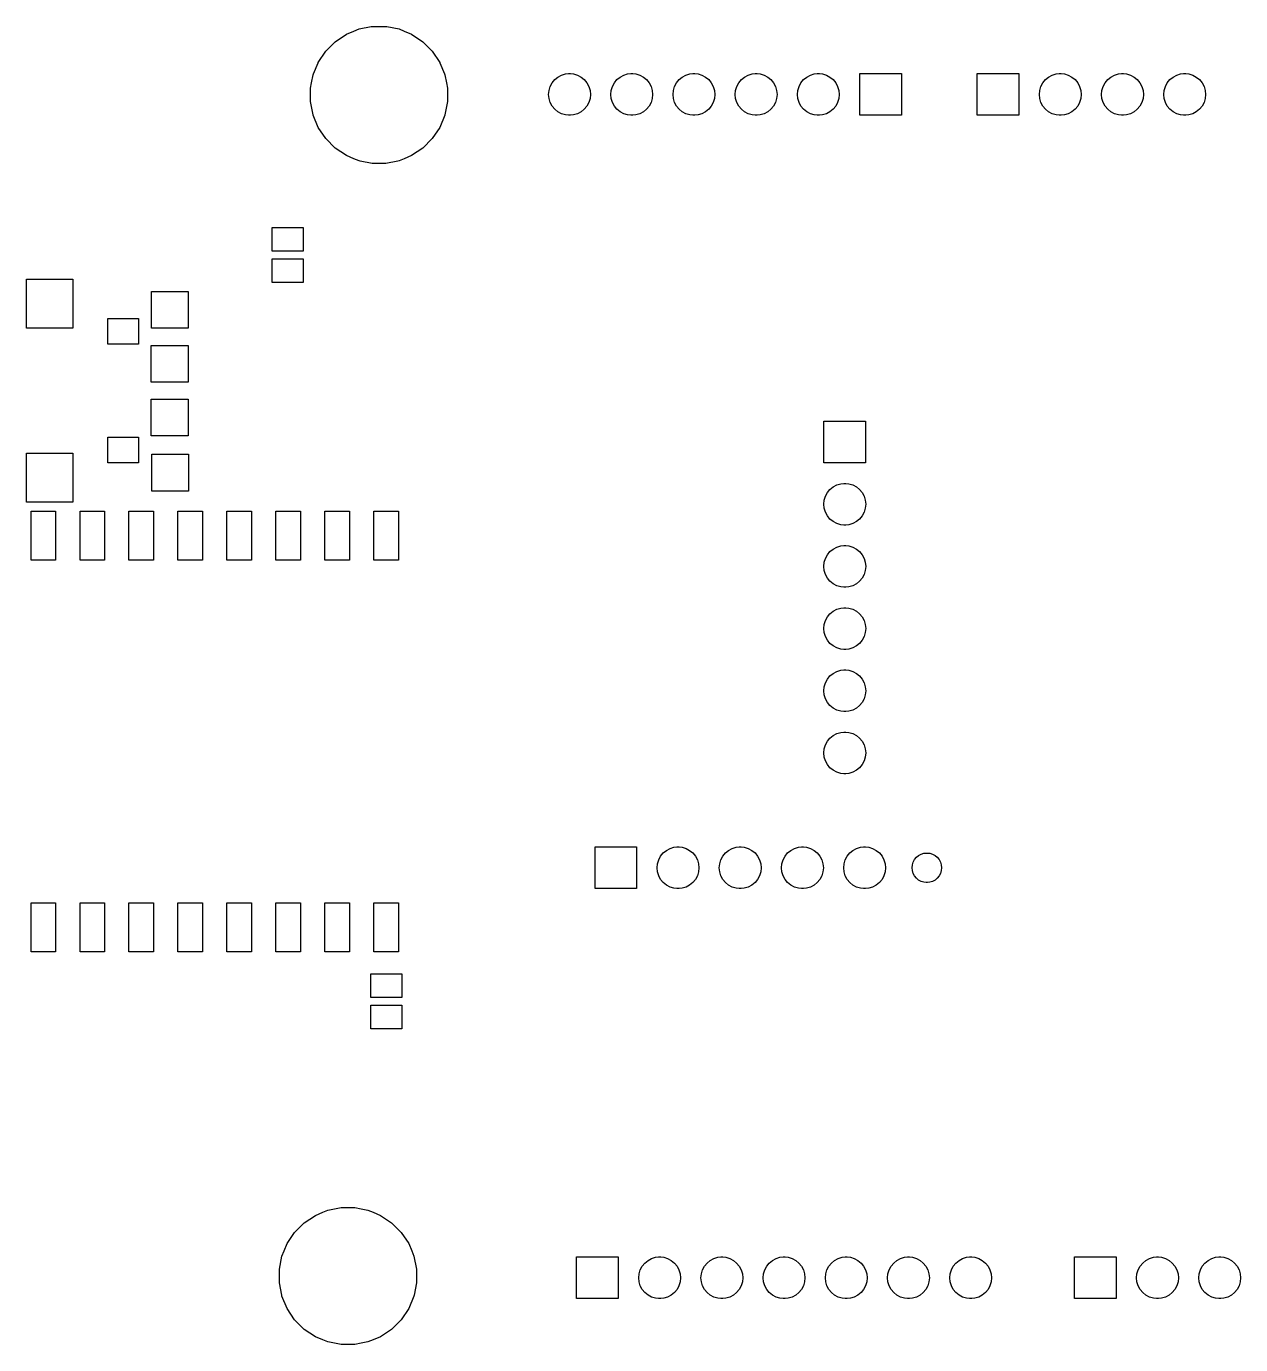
# Model space of a CAD drawing. Extents: x 91.8 to 190.2, y -113.8 to -60.
# Drawn here: x 91.8 to 141.3, y -113.8 to -60 of the extents above; entities that cross this region are included whole.
import ezdxf

# ---------------------------------------------------------------- set-up
doc = ezdxf.new("R2010")
doc.units = 0
doc.header["$MEASUREMENT"] = 0
doc.layers.add('BLACK', color=7, linetype='CONTINUOUS')

msp = doc.modelspace()

# ---------------------------------------------------------------- linework, layer by layer
at = {"layer": 'BLACK', "linetype": 'CONTINUOUS'}
for p, q in [((104.365, -60.5951), (104.824, -60.2887)), ((104.824, -60.2887), (105.122, -60.165)), ((105.122, -60.165), (105.333, -60.0776)), ((105.333, -60.0776), (105.824, -59.98)), ((105.824, -59.98), (105.874, -59.97)), ((105.874, -59.97), (106.426, -59.97)), ((106.426, -59.97), (106.476, -59.98)), ((106.476, -59.98), (106.967, -60.0776)), ((106.967, -60.0776), (107.178, -60.165)), ((107.178, -60.165), (107.476, -60.2887)), ((107.476, -60.2887), (107.935, -60.5951)), ((103.975, -60.9851), (104.365, -60.5951)), ((107.935, -60.5951), (108.325, -60.9851)), ((103.669, -61.4437), (103.975, -60.9851)), ((108.325, -60.9851), (108.631, -61.4437)), ((103.458, -61.9533), (103.475, -61.9123)), ((103.475, -61.9123), (103.665, -61.4537)), ((103.665, -61.4537), (103.669, -61.4437)), ((108.631, -61.4437), (108.635, -61.4537)), ((108.635, -61.4537), (108.825, -61.9123)), ((108.825, -61.9123), (108.842, -61.9533)), ((113.603, -61.9609), (113.763, -61.9123)), ((113.763, -61.9123), (113.888, -61.9)), ((113.888, -61.9), (113.972, -61.9)), ((113.972, -61.9), (114.097, -61.9123)), ((114.097, -61.9123), (114.257, -61.9609)), ((116.143, -61.9609), (116.303, -61.9123)), ((116.303, -61.9123), (116.428, -61.9)), ((116.428, -61.9), (116.512, -61.9)), ((116.512, -61.9), (116.637, -61.9123)), ((116.637, -61.9123), (116.797, -61.9609)), ((118.683, -61.9609), (118.843, -61.9123)), ((118.843, -61.9123), (118.968, -61.9)), ((118.968, -61.9), (119.052, -61.9)), ((119.052, -61.9), (119.177, -61.9123)), ((119.177, -61.9123), (119.337, -61.9609)), ((121.223, -61.9609), (121.383, -61.9123)), ((121.383, -61.9123), (121.508, -61.9)), ((121.508, -61.9), (121.592, -61.9)), ((121.592, -61.9), (121.717, -61.9123)), ((121.717, -61.9123), (121.877, -61.9609)), ((123.763, -61.9609), (123.923, -61.9123)), ((123.923, -61.9123), (124.048, -61.9)), ((124.048, -61.9), (124.132, -61.9)), ((124.132, -61.9), (124.257, -61.9123)), ((124.257, -61.9123), (124.417, -61.9609)), ((125.78, -63.6), (125.78, -61.9)), ((125.78, -61.9), (127.48, -61.9)), ((127.48, -61.9), (127.48, -63.6)), ((130.58, -63.6), (130.58, -61.9)), ((130.58, -61.9), (132.28, -61.9)), ((132.28, -61.9), (132.28, -63.6)), ((133.643, -61.9609), (133.803, -61.9123)), ((133.803, -61.9123), (133.928, -61.9)), ((133.928, -61.9), (134.012, -61.9)), ((134.012, -61.9), (134.137, -61.9123)), ((134.137, -61.9123), (134.297, -61.9609)), ((136.183, -61.9609), (136.343, -61.9123)), ((136.343, -61.9123), (136.468, -61.9)), ((136.468, -61.9), (136.552, -61.9)), ((136.552, -61.9), (136.677, -61.9123)), ((136.677, -61.9123), (136.837, -61.9609)), ((138.723, -61.9609), (138.883, -61.9123)), ((138.883, -61.9123), (139.008, -61.9)), ((139.008, -61.9), (139.092, -61.9)), ((139.092, -61.9), (139.217, -61.9123)), ((139.217, -61.9123), (139.377, -61.9609)), ((103.35, -62.4942), (103.394, -62.2755)), ((103.394, -62.2755), (103.458, -61.9533)), ((108.842, -61.9533), (108.906, -62.2755)), ((108.906, -62.2755), (108.95, -62.4942)), ((113.092, -62.5834), (113.141, -62.4231)), ((113.141, -62.4231), (113.22, -62.2755)), ((113.22, -62.2755), (113.326, -62.1461)), ((113.326, -62.1461), (113.455, -62.0398)), ((113.455, -62.0398), (113.603, -61.9609)), ((114.257, -61.9609), (114.405, -62.0398)), ((114.405, -62.0398), (114.534, -62.1461)), ((114.534, -62.1461), (114.64, -62.2755)), ((114.64, -62.2755), (114.719, -62.4231)), ((114.719, -62.4231), (114.768, -62.5834)), ((115.632, -62.5834), (115.681, -62.4231)), ((115.681, -62.4231), (115.76, -62.2755)), ((115.76, -62.2755), (115.866, -62.1461)), ((115.866, -62.1461), (115.995, -62.0398)), ((115.995, -62.0398), (116.143, -61.9609)), ((116.797, -61.9609), (116.945, -62.0398)), ((116.945, -62.0398), (117.074, -62.1461)), ((117.074, -62.1461), (117.18, -62.2755)), ((117.18, -62.2755), (117.259, -62.4231)), ((117.259, -62.4231), (117.308, -62.5834)), ((118.172, -62.5834), (118.221, -62.4231)), ((118.221, -62.4231), (118.3, -62.2755)), ((118.3, -62.2755), (118.406, -62.1461)), ((118.406, -62.1461), (118.535, -62.0398)), ((118.535, -62.0398), (118.683, -61.9609)), ((119.337, -61.9609), (119.485, -62.0398)), ((119.485, -62.0398), (119.614, -62.1461)), ((119.614, -62.1461), (119.72, -62.2755)), ((119.72, -62.2755), (119.799, -62.4231)), ((119.799, -62.4231), (119.848, -62.5834)), ((120.712, -62.5834), (120.761, -62.4231)), ((120.761, -62.4231), (120.84, -62.2755)), ((120.84, -62.2755), (120.946, -62.1461)), ((120.946, -62.1461), (121.075, -62.0398)), ((121.075, -62.0398), (121.223, -61.9609)), ((121.877, -61.9609), (122.025, -62.0398)), ((122.025, -62.0398), (122.154, -62.1461)), ((122.154, -62.1461), (122.26, -62.2755)), ((122.26, -62.2755), (122.339, -62.4231)), ((122.339, -62.4231), (122.388, -62.5834)), ((123.252, -62.5834), (123.301, -62.4231)), ((123.301, -62.4231), (123.38, -62.2755)), ((123.38, -62.2755), (123.486, -62.1461)), ((123.486, -62.1461), (123.615, -62.0398)), ((123.615, -62.0398), (123.763, -61.9609)), ((124.417, -61.9609), (124.565, -62.0398)), ((124.565, -62.0398), (124.694, -62.1461)), ((124.694, -62.1461), (124.8, -62.2755)), ((124.8, -62.2755), (124.879, -62.4231)), ((124.879, -62.4231), (124.928, -62.5834)), ((133.132, -62.5834), (133.181, -62.4231)), ((133.181, -62.4231), (133.26, -62.2755)), ((133.26, -62.2755), (133.366, -62.1461)), ((133.366, -62.1461), (133.495, -62.0398)), ((133.495, -62.0398), (133.643, -61.9609)), ((134.297, -61.9609), (134.445, -62.0398)), ((134.445, -62.0398), (134.574, -62.1461)), ((134.574, -62.1461), (134.68, -62.2755)), ((134.68, -62.2755), (134.759, -62.4231)), ((134.759, -62.4231), (134.808, -62.5834)), ((135.672, -62.5834), (135.721, -62.4231)), ((135.721, -62.4231), (135.8, -62.2755)), ((135.8, -62.2755), (135.906, -62.1461)), ((135.906, -62.1461), (136.035, -62.0398)), ((136.035, -62.0398), (136.183, -61.9609)), ((136.837, -61.9609), (136.985, -62.0398)), ((136.985, -62.0398), (137.114, -62.1461)), ((137.114, -62.1461), (137.22, -62.2755)), ((137.22, -62.2755), (137.299, -62.4231)), ((137.299, -62.4231), (137.348, -62.5834)), ((138.212, -62.5834), (138.261, -62.4231)), ((138.261, -62.4231), (138.34, -62.2755)), ((138.34, -62.2755), (138.446, -62.1461)), ((138.446, -62.1461), (138.575, -62.0398)), ((138.575, -62.0398), (138.723, -61.9609)), ((139.377, -61.9609), (139.525, -62.0398)), ((139.525, -62.0398), (139.654, -62.1461)), ((139.654, -62.1461), (139.76, -62.2755)), ((139.76, -62.2755), (139.839, -62.4231)), ((139.839, -62.4231), (139.888, -62.5834)), ((103.35, -63.0458), (103.35, -62.4942)), ((108.95, -62.4942), (108.95, -63.0458)), ((113.076, -62.75), (113.092, -62.5834)), ((113.092, -62.9166), (113.076, -62.75)), ((113.141, -63.0769), (113.092, -62.9166)), ((114.768, -62.9166), (114.719, -63.0769)), ((114.768, -62.5834), (114.784, -62.75)), ((114.784, -62.75), (114.768, -62.9166)), ((115.616, -62.75), (115.632, -62.5834)), ((115.632, -62.9166), (115.616, -62.75)), ((115.681, -63.0769), (115.632, -62.9166)), ((117.308, -62.9166), (117.259, -63.0769)), ((117.308, -62.5834), (117.324, -62.75)), ((117.324, -62.75), (117.308, -62.9166)), ((118.156, -62.75), (118.172, -62.5834)), ((118.172, -62.9166), (118.156, -62.75)), ((118.221, -63.0769), (118.172, -62.9166)), ((119.848, -62.9166), (119.799, -63.0769)), ((119.848, -62.5834), (119.864, -62.75)), ((119.864, -62.75), (119.848, -62.9166)), ((120.696, -62.75), (120.712, -62.5834)), ((120.712, -62.9166), (120.696, -62.75)), ((120.761, -63.0769), (120.712, -62.9166)), ((122.388, -62.9166), (122.339, -63.0769)), ((122.388, -62.5834), (122.404, -62.75)), ((122.404, -62.75), (122.388, -62.9166)), ((123.236, -62.75), (123.252, -62.5834)), ((123.252, -62.9166), (123.236, -62.75)), ((123.301, -63.0769), (123.252, -62.9166)), ((124.928, -62.9166), (124.879, -63.0769)), ((124.928, -62.5834), (124.944, -62.75)), ((124.944, -62.75), (124.928, -62.9166)), ((133.116, -62.75), (133.132, -62.5834)), ((133.132, -62.9166), (133.116, -62.75)), ((133.181, -63.0769), (133.132, -62.9166)), ((134.808, -62.9166), (134.759, -63.0769)), ((134.808, -62.5834), (134.824, -62.75)), ((134.824, -62.75), (134.808, -62.9166)), ((135.656, -62.75), (135.672, -62.5834)), ((135.672, -62.9166), (135.656, -62.75)), ((135.721, -63.0769), (135.672, -62.9166)), ((137.348, -62.9166), (137.299, -63.0769)), ((137.348, -62.5834), (137.364, -62.75)), ((137.364, -62.75), (137.348, -62.9166)), ((138.196, -62.75), (138.212, -62.5834)), ((138.212, -62.9166), (138.196, -62.75)), ((138.261, -63.0769), (138.212, -62.9166)), ((139.888, -62.9166), (139.839, -63.0769)), ((139.888, -62.5834), (139.904, -62.75)), ((139.904, -62.75), (139.888, -62.9166)), ((103.458, -63.5867), (103.35, -63.0458)), ((108.95, -63.0458), (108.842, -63.5867)), ((113.22, -63.2245), (113.141, -63.0769)), ((113.326, -63.3539), (113.22, -63.2245)), ((113.455, -63.4602), (113.326, -63.3539)), ((113.603, -63.5391), (113.455, -63.4602)), ((113.763, -63.5877), (113.603, -63.5391)), ((114.257, -63.5391), (114.097, -63.5877)), ((114.405, -63.4602), (114.257, -63.5391)), ((114.534, -63.3539), (114.405, -63.4602)), ((114.64, -63.2245), (114.534, -63.3539)), ((114.719, -63.0769), (114.64, -63.2245)), ((115.76, -63.2245), (115.681, -63.0769)), ((115.866, -63.3539), (115.76, -63.2245)), ((115.995, -63.4602), (115.866, -63.3539)), ((116.143, -63.5391), (115.995, -63.4602)), ((116.303, -63.5877), (116.143, -63.5391)), ((116.797, -63.5391), (116.637, -63.5877)), ((116.945, -63.4602), (116.797, -63.5391)), ((117.074, -63.3539), (116.945, -63.4602)), ((117.18, -63.2245), (117.074, -63.3539)), ((117.259, -63.0769), (117.18, -63.2245)), ((118.3, -63.2245), (118.221, -63.0769)), ((118.406, -63.3539), (118.3, -63.2245)), ((118.535, -63.4602), (118.406, -63.3539)), ((118.683, -63.5391), (118.535, -63.4602)), ((118.843, -63.5877), (118.683, -63.5391)), ((119.337, -63.5391), (119.177, -63.5877)), ((119.485, -63.4602), (119.337, -63.5391)), ((119.614, -63.3539), (119.485, -63.4602)), ((119.72, -63.2245), (119.614, -63.3539)), ((119.799, -63.0769), (119.72, -63.2245)), ((120.84, -63.2245), (120.761, -63.0769)), ((120.946, -63.3539), (120.84, -63.2245)), ((121.075, -63.4602), (120.946, -63.3539)), ((121.223, -63.5391), (121.075, -63.4602)), ((121.383, -63.5877), (121.223, -63.5391)), ((121.877, -63.5391), (121.717, -63.5877)), ((122.025, -63.4602), (121.877, -63.5391)), ((122.154, -63.3539), (122.025, -63.4602)), ((122.26, -63.2245), (122.154, -63.3539)), ((122.339, -63.0769), (122.26, -63.2245)), ((123.38, -63.2245), (123.301, -63.0769)), ((123.486, -63.3539), (123.38, -63.2245)), ((123.615, -63.4602), (123.486, -63.3539)), ((123.763, -63.5391), (123.615, -63.4602)), ((123.923, -63.5877), (123.763, -63.5391)), ((124.417, -63.5391), (124.257, -63.5877)), ((124.565, -63.4602), (124.417, -63.5391)), ((124.694, -63.3539), (124.565, -63.4602)), ((124.8, -63.2245), (124.694, -63.3539)), ((124.879, -63.0769), (124.8, -63.2245)), ((133.26, -63.2245), (133.181, -63.0769)), ((133.366, -63.3539), (133.26, -63.2245)), ((133.495, -63.4602), (133.366, -63.3539)), ((133.643, -63.5391), (133.495, -63.4602)), ((133.803, -63.5877), (133.643, -63.5391)), ((134.297, -63.5391), (134.137, -63.5877)), ((134.445, -63.4602), (134.297, -63.5391)), ((134.574, -63.3539), (134.445, -63.4602)), ((134.68, -63.2245), (134.574, -63.3539)), ((134.759, -63.0769), (134.68, -63.2245)), ((135.8, -63.2245), (135.721, -63.0769)), ((135.906, -63.3539), (135.8, -63.2245)), ((136.035, -63.4602), (135.906, -63.3539)), ((136.183, -63.5391), (136.035, -63.4602)), ((136.343, -63.5877), (136.183, -63.5391)), ((136.837, -63.5391), (136.677, -63.5877)), ((136.985, -63.4602), (136.837, -63.5391)), ((137.114, -63.3539), (136.985, -63.4602)), ((137.22, -63.2245), (137.114, -63.3539)), ((137.299, -63.0769), (137.22, -63.2245)), ((138.34, -63.2245), (138.261, -63.0769)), ((138.446, -63.3539), (138.34, -63.2245)), ((138.575, -63.4602), (138.446, -63.3539)), ((138.723, -63.5391), (138.575, -63.4602)), ((138.883, -63.5877), (138.723, -63.5391)), ((139.377, -63.5391), (139.217, -63.5877)), ((139.525, -63.4602), (139.377, -63.5391)), ((139.654, -63.3539), (139.525, -63.4602)), ((139.76, -63.2245), (139.654, -63.3539)), ((139.839, -63.0769), (139.76, -63.2245)), ((103.463, -63.6), (103.458, -63.5867)), ((103.669, -64.0963), (103.463, -63.6)), ((108.837, -63.6), (108.631, -64.0963)), ((108.842, -63.5867), (108.837, -63.6)), ((113.888, -63.6), (113.763, -63.5877)), ((113.972, -63.6), (113.888, -63.6)), ((114.097, -63.5877), (113.972, -63.6)), ((116.428, -63.6), (116.303, -63.5877)), ((116.512, -63.6), (116.428, -63.6)), ((116.637, -63.5877), (116.512, -63.6)), ((118.968, -63.6), (118.843, -63.5877)), ((119.052, -63.6), (118.968, -63.6)), ((119.177, -63.5877), (119.052, -63.6)), ((121.508, -63.6), (121.383, -63.5877)), ((121.592, -63.6), (121.508, -63.6)), ((121.717, -63.5877), (121.592, -63.6)), ((124.048, -63.6), (123.923, -63.5877)), ((124.132, -63.6), (124.048, -63.6)), ((124.257, -63.5877), (124.132, -63.6)), ((127.48, -63.6), (125.78, -63.6)), ((132.28, -63.6), (130.58, -63.6)), ((133.928, -63.6), (133.803, -63.5877)), ((134.012, -63.6), (133.928, -63.6)), ((134.137, -63.5877), (134.012, -63.6)), ((136.468, -63.6), (136.343, -63.5877)), ((136.552, -63.6), (136.468, -63.6)), ((136.677, -63.5877), (136.552, -63.6)), ((139.008, -63.6), (138.883, -63.5877)), ((139.092, -63.6), (139.008, -63.6)), ((139.217, -63.5877), (139.092, -63.6)), ((103.975, -64.5549), (103.669, -64.0963)), ((104.365, -64.9449), (103.975, -64.5549)), ((108.325, -64.5549), (107.935, -64.9449)), ((108.631, -64.0963), (108.325, -64.5549)), ((104.824, -65.2513), (104.365, -64.9449)), ((107.935, -64.9449), (107.476, -65.2513)), ((105.122, -65.375), (104.824, -65.2513)), ((105.333, -65.4624), (105.122, -65.375)), ((105.384, -65.4724), (105.333, -65.4624)), ((105.874, -65.57), (105.384, -65.4724)), ((106.426, -65.57), (105.874, -65.57)), ((106.916, -65.4724), (106.426, -65.57)), ((106.967, -65.4624), (106.916, -65.4724)), ((107.178, -65.375), (106.967, -65.4624)), ((107.476, -65.2513), (107.178, -65.375)), ((101.785, -69.155), (101.785, -68.185)), ((101.785, -68.185), (103.055, -68.185)), ((103.055, -68.185), (103.055, -69.155)), ((103.055, -69.155), (101.785, -69.155)), ((101.785, -70.435), (101.785, -69.465)), ((101.785, -69.465), (103.055, -69.465)), ((103.055, -69.465), (103.055, -70.435)), ((91.75, -72.2938), (91.75, -70.2938)), ((91.75, -70.2938), (93.65, -70.2938)), ((93.65, -70.2938), (93.65, -72.2938)), ((103.055, -70.435), (101.785, -70.435)), ((96.86, -72.3), (96.86, -70.8)), ((96.86, -70.8), (98.36, -70.8)), ((98.36, -70.8), (98.36, -72.3)), ((95.075, -72.95), (95.075, -71.9)), ((95.075, -71.9), (96.325, -71.9)), ((96.325, -71.9), (96.325, -72.95)), ((93.65, -72.2938), (91.75, -72.2938)), ((98.36, -72.3), (96.86, -72.3)), ((96.325, -72.95), (95.075, -72.95)), ((96.85, -74.5), (96.85, -73)), ((96.85, -73), (98.35, -73)), ((98.35, -73), (98.35, -74.5)), ((98.35, -74.5), (96.85, -74.5)), ((96.85, -76.7), (96.85, -75.2)), ((96.85, -75.2), (98.35, -75.2)), ((98.35, -75.2), (98.35, -76.7)), ((124.32, -77.8), (124.32, -76.1)), ((124.32, -76.1), (126.02, -76.1)), ((126.02, -76.1), (126.02, -77.8)), ((95.075, -77.8), (95.075, -76.75)), ((95.075, -76.75), (96.325, -76.75)), ((96.325, -76.75), (96.325, -77.8)), ((98.35, -76.7), (96.85, -76.7)), ((91.75, -79.4062), (91.75, -77.4062)), ((91.75, -77.4062), (93.65, -77.4062)), ((93.65, -77.4062), (93.65, -79.4062)), ((96.87, -78.95), (96.87, -77.45)), ((96.87, -77.45), (98.37, -77.45)), ((98.37, -77.45), (98.37, -78.95)), ((96.325, -77.8), (95.075, -77.8)), ((126.02, -77.8), (124.32, -77.8)), ((98.37, -78.95), (96.87, -78.95)), ((124.381, -79.1631), (124.46, -79.0155)), ((124.46, -79.0155), (124.566, -78.8861)), ((124.566, -78.8861), (124.695, -78.7798)), ((124.695, -78.7798), (124.843, -78.7009)), ((124.843, -78.7009), (125.003, -78.6523)), ((125.003, -78.6523), (125.128, -78.64)), ((125.128, -78.64), (125.212, -78.64)), ((125.212, -78.64), (125.337, -78.6523)), ((125.337, -78.6523), (125.497, -78.7009)), ((125.497, -78.7009), (125.645, -78.7798)), ((125.645, -78.7798), (125.774, -78.8861)), ((125.774, -78.8861), (125.88, -79.0155)), ((125.88, -79.0155), (125.959, -79.1631)), ((93.65, -79.4062), (91.75, -79.4062)), ((124.316, -79.49), (124.332, -79.3234)), ((124.332, -79.6566), (124.316, -79.49)), ((124.332, -79.3234), (124.381, -79.1631)), ((124.381, -79.8169), (124.332, -79.6566)), ((125.959, -79.1631), (126.008, -79.3234)), ((126.008, -79.6566), (125.959, -79.8169)), ((126.008, -79.3234), (126.024, -79.49)), ((126.024, -79.49), (126.008, -79.6566)), ((91.94, -81.77), (91.94, -79.77)), ((91.94, -79.77), (92.94, -79.77)), ((92.94, -79.77), (92.94, -81.77)), ((93.94, -81.77), (93.94, -79.77)), ((93.94, -79.77), (94.94, -79.77)), ((94.94, -79.77), (94.94, -81.77)), ((95.94, -81.77), (95.94, -79.77)), ((95.94, -79.77), (96.94, -79.77)), ((96.94, -79.77), (96.94, -81.77)), ((97.94, -81.77), (97.94, -79.77)), ((97.94, -79.77), (98.94, -79.77)), ((98.94, -79.77), (98.94, -81.77)), ((99.94, -81.77), (99.94, -79.77)), ((99.94, -79.77), (100.94, -79.77)), ((100.94, -79.77), (100.94, -81.77)), ((101.94, -81.77), (101.94, -79.77)), ((101.94, -79.77), (102.94, -79.77)), ((102.94, -79.77), (102.94, -81.77)), ((103.94, -81.77), (103.94, -79.77)), ((103.94, -79.77), (104.94, -79.77)), ((104.94, -79.77), (104.94, -81.77)), ((105.94, -81.77), (105.94, -79.77)), ((105.94, -79.77), (106.94, -79.77)), ((106.94, -79.77), (106.94, -81.77)), ((124.46, -79.9645), (124.381, -79.8169)), ((124.566, -80.0939), (124.46, -79.9645)), ((124.695, -80.2002), (124.566, -80.0939)), ((124.843, -80.2791), (124.695, -80.2002)), ((125.645, -80.2002), (125.497, -80.2791)), ((125.774, -80.0939), (125.645, -80.2002)), ((125.88, -79.9645), (125.774, -80.0939)), ((125.959, -79.8169), (125.88, -79.9645)), ((125.003, -80.3277), (124.843, -80.2791)), ((125.128, -80.34), (125.003, -80.3277)), ((125.212, -80.34), (125.128, -80.34)), ((125.337, -80.3277), (125.212, -80.34)), ((125.497, -80.2791), (125.337, -80.3277)), ((124.695, -81.3198), (124.843, -81.2409)), ((124.843, -81.2409), (125.003, -81.1923)), ((125.003, -81.1923), (125.128, -81.18)), ((125.128, -81.18), (125.212, -81.18)), ((125.212, -81.18), (125.337, -81.1923)), ((125.337, -81.1923), (125.497, -81.2409)), ((125.497, -81.2409), (125.645, -81.3198)), ((92.94, -81.77), (91.94, -81.77)), ((94.94, -81.77), (93.94, -81.77)), ((96.94, -81.77), (95.94, -81.77)), ((98.94, -81.77), (97.94, -81.77)), ((100.94, -81.77), (99.94, -81.77)), ((102.94, -81.77), (101.94, -81.77)), ((104.94, -81.77), (103.94, -81.77)), ((106.94, -81.77), (105.94, -81.77)), ((124.332, -81.8634), (124.381, -81.7031)), ((124.381, -81.7031), (124.46, -81.5555)), ((124.46, -81.5555), (124.566, -81.4261)), ((124.566, -81.4261), (124.695, -81.3198)), ((125.645, -81.3198), (125.774, -81.4261)), ((125.774, -81.4261), (125.88, -81.5555)), ((125.88, -81.5555), (125.959, -81.7031)), ((125.959, -81.7031), (126.008, -81.8634)), ((124.316, -82.03), (124.332, -81.8634)), ((124.332, -82.1966), (124.316, -82.03)), ((124.381, -82.3569), (124.332, -82.1966)), ((124.46, -82.5045), (124.381, -82.3569)), ((125.959, -82.3569), (125.88, -82.5045)), ((126.008, -82.1966), (125.959, -82.3569)), ((126.008, -81.8634), (126.024, -82.03)), ((126.024, -82.03), (126.008, -82.1966)), ((124.566, -82.6339), (124.46, -82.5045)), ((124.695, -82.7402), (124.566, -82.6339)), ((124.843, -82.8191), (124.695, -82.7402)), ((125.003, -82.8677), (124.843, -82.8191)), ((125.128, -82.88), (125.003, -82.8677)), ((125.212, -82.88), (125.128, -82.88)), ((125.337, -82.8677), (125.212, -82.88)), ((125.497, -82.8191), (125.337, -82.8677)), ((125.645, -82.7402), (125.497, -82.8191)), ((125.774, -82.6339), (125.645, -82.7402)), ((125.88, -82.5045), (125.774, -82.6339)), ((124.46, -84.0955), (124.566, -83.9661)), ((124.566, -83.9661), (124.695, -83.8598)), ((124.695, -83.8598), (124.843, -83.7809)), ((124.843, -83.7809), (125.003, -83.7323)), ((125.003, -83.7323), (125.128, -83.72)), ((125.128, -83.72), (125.212, -83.72)), ((125.212, -83.72), (125.337, -83.7323)), ((125.337, -83.7323), (125.497, -83.7809)), ((125.497, -83.7809), (125.645, -83.8598)), ((125.645, -83.8598), (125.774, -83.9661)), ((125.774, -83.9661), (125.88, -84.0955)), ((124.316, -84.57), (124.332, -84.4034)), ((124.332, -84.4034), (124.381, -84.2431)), ((124.381, -84.2431), (124.46, -84.0955)), ((125.88, -84.0955), (125.959, -84.2431)), ((125.959, -84.2431), (126.008, -84.4034)), ((126.008, -84.4034), (126.024, -84.57)), ((124.332, -84.7366), (124.316, -84.57)), ((124.381, -84.8969), (124.332, -84.7366)), ((124.46, -85.0445), (124.381, -84.8969)), ((124.566, -85.1739), (124.46, -85.0445)), ((125.88, -85.0445), (125.774, -85.1739)), ((125.959, -84.8969), (125.88, -85.0445)), ((126.008, -84.7366), (125.959, -84.8969)), ((126.024, -84.57), (126.008, -84.7366)), ((124.695, -85.2802), (124.566, -85.1739)), ((124.843, -85.3591), (124.695, -85.2802)), ((125.003, -85.4077), (124.843, -85.3591)), ((125.128, -85.42), (125.003, -85.4077)), ((125.212, -85.42), (125.128, -85.42)), ((125.337, -85.4077), (125.212, -85.42)), ((125.497, -85.3591), (125.337, -85.4077)), ((125.645, -85.2802), (125.497, -85.3591)), ((125.774, -85.1739), (125.645, -85.2802)), ((124.381, -86.7831), (124.46, -86.6355)), ((124.46, -86.6355), (124.566, -86.5061)), ((124.566, -86.5061), (124.695, -86.3998)), ((124.695, -86.3998), (124.843, -86.3209)), ((124.843, -86.3209), (125.003, -86.2723)), ((125.003, -86.2723), (125.128, -86.26)), ((125.128, -86.26), (125.212, -86.26)), ((125.212, -86.26), (125.337, -86.2723)), ((125.337, -86.2723), (125.497, -86.3209)), ((125.497, -86.3209), (125.645, -86.3998)), ((125.645, -86.3998), (125.774, -86.5061)), ((125.774, -86.5061), (125.88, -86.6355)), ((125.88, -86.6355), (125.959, -86.7831)), ((124.316, -87.11), (124.332, -86.9434)), ((124.332, -87.2766), (124.316, -87.11)), ((124.332, -86.9434), (124.381, -86.7831)), ((125.959, -86.7831), (126.008, -86.9434)), ((126.008, -86.9434), (126.024, -87.11)), ((126.024, -87.11), (126.008, -87.2766)), ((124.381, -87.4369), (124.332, -87.2766)), ((124.46, -87.5845), (124.381, -87.4369)), ((124.566, -87.7139), (124.46, -87.5845)), ((124.695, -87.8202), (124.566, -87.7139)), ((125.774, -87.7139), (125.645, -87.8202)), ((125.88, -87.5845), (125.774, -87.7139)), ((125.959, -87.4369), (125.88, -87.5845)), ((126.008, -87.2766), (125.959, -87.4369)), ((124.843, -87.8991), (124.695, -87.8202)), ((125.003, -87.9477), (124.843, -87.8991)), ((125.128, -87.96), (125.003, -87.9477)), ((125.212, -87.96), (125.128, -87.96)), ((125.337, -87.9477), (125.212, -87.96)), ((125.497, -87.8991), (125.337, -87.9477)), ((125.645, -87.8202), (125.497, -87.8991)), ((124.843, -88.8609), (125.003, -88.8123)), ((125.003, -88.8123), (125.128, -88.8)), ((125.128, -88.8), (125.212, -88.8)), ((125.212, -88.8), (125.337, -88.8123)), ((125.337, -88.8123), (125.497, -88.8609)), ((124.332, -89.4834), (124.381, -89.3231)), ((124.381, -89.3231), (124.46, -89.1755)), ((124.46, -89.1755), (124.566, -89.0461)), ((124.566, -89.0461), (124.695, -88.9398)), ((124.695, -88.9398), (124.843, -88.8609)), ((125.497, -88.8609), (125.645, -88.9398)), ((125.645, -88.9398), (125.774, -89.0461)), ((125.774, -89.0461), (125.88, -89.1755)), ((125.88, -89.1755), (125.959, -89.3231)), ((125.959, -89.3231), (126.008, -89.4834)), ((124.316, -89.65), (124.332, -89.4834)), ((124.332, -89.8166), (124.316, -89.65)), ((124.381, -89.9769), (124.332, -89.8166)), ((126.008, -89.8166), (125.959, -89.9769)), ((126.008, -89.4834), (126.024, -89.65)), ((126.024, -89.65), (126.008, -89.8166)), ((124.46, -90.1245), (124.381, -89.9769)), ((124.566, -90.2539), (124.46, -90.1245)), ((124.695, -90.3602), (124.566, -90.2539)), ((124.843, -90.4391), (124.695, -90.3602)), ((125.003, -90.4877), (124.843, -90.4391)), ((125.497, -90.4391), (125.337, -90.4877)), ((125.645, -90.3602), (125.497, -90.4391)), ((125.774, -90.2539), (125.645, -90.3602)), ((125.88, -90.1245), (125.774, -90.2539)), ((125.959, -89.9769), (125.88, -90.1245)), ((125.128, -90.5), (125.003, -90.4877)), ((125.212, -90.5), (125.128, -90.5)), ((125.337, -90.4877), (125.212, -90.5)), ((114.97, -95.19), (114.97, -93.49)), ((114.97, -93.49), (116.67, -93.49)), ((116.67, -93.49), (116.67, -95.19)), ((117.756, -93.7361), (117.885, -93.6298)), ((117.885, -93.6298), (118.033, -93.5509)), ((118.033, -93.5509), (118.193, -93.5023)), ((118.193, -93.5023), (118.318, -93.49)), ((118.318, -93.49), (118.402, -93.49)), ((118.402, -93.49), (118.527, -93.5023)), ((118.527, -93.5023), (118.687, -93.5509)), ((118.687, -93.5509), (118.835, -93.6298)), ((118.835, -93.6298), (118.964, -93.7361)), ((120.296, -93.7361), (120.425, -93.6298)), ((120.425, -93.6298), (120.573, -93.5509)), ((120.573, -93.5509), (120.733, -93.5023)), ((120.733, -93.5023), (120.858, -93.49)), ((120.858, -93.49), (120.942, -93.49)), ((120.942, -93.49), (121.067, -93.5023)), ((121.067, -93.5023), (121.227, -93.5509)), ((121.227, -93.5509), (121.375, -93.6298)), ((121.375, -93.6298), (121.504, -93.7361)), ((122.836, -93.7361), (122.965, -93.6298)), ((122.965, -93.6298), (123.113, -93.5509)), ((123.113, -93.5509), (123.273, -93.5023)), ((123.273, -93.5023), (123.398, -93.49)), ((123.398, -93.49), (123.482, -93.49)), ((123.482, -93.49), (123.607, -93.5023)), ((123.607, -93.5023), (123.767, -93.5509)), ((123.767, -93.5509), (123.915, -93.6298)), ((123.915, -93.6298), (124.044, -93.7361)), ((125.376, -93.7361), (125.505, -93.6298)), ((125.505, -93.6298), (125.653, -93.5509)), ((125.653, -93.5509), (125.813, -93.5023)), ((125.813, -93.5023), (125.938, -93.49)), ((125.938, -93.49), (126.022, -93.49)), ((126.022, -93.49), (126.147, -93.5023)), ((126.147, -93.5023), (126.307, -93.5509)), ((126.307, -93.5509), (126.455, -93.6298)), ((126.455, -93.6298), (126.584, -93.7361)), ((117.506, -94.34), (117.522, -94.1734)), ((117.522, -94.1734), (117.571, -94.0131)), ((117.571, -94.0131), (117.65, -93.8655)), ((117.65, -93.8655), (117.756, -93.7361)), ((118.964, -93.7361), (119.07, -93.8655)), ((119.07, -93.8655), (119.149, -94.0131)), ((119.149, -94.0131), (119.198, -94.1734)), ((119.198, -94.1734), (119.214, -94.34)), ((120.046, -94.34), (120.062, -94.1734)), ((120.062, -94.1734), (120.111, -94.0131)), ((120.111, -94.0131), (120.19, -93.8655)), ((120.19, -93.8655), (120.296, -93.7361)), ((121.504, -93.7361), (121.61, -93.8655)), ((121.61, -93.8655), (121.689, -94.0131)), ((121.689, -94.0131), (121.738, -94.1734)), ((121.738, -94.1734), (121.754, -94.34)), ((122.586, -94.34), (122.602, -94.1734)), ((122.602, -94.1734), (122.651, -94.0131)), ((122.651, -94.0131), (122.73, -93.8655)), ((122.73, -93.8655), (122.836, -93.7361)), ((124.044, -93.7361), (124.15, -93.8655)), ((124.15, -93.8655), (124.229, -94.0131)), ((124.229, -94.0131), (124.278, -94.1734)), ((124.278, -94.1734), (124.294, -94.34)), ((125.126, -94.34), (125.142, -94.1734)), ((125.142, -94.1734), (125.191, -94.0131)), ((125.191, -94.0131), (125.27, -93.8655)), ((125.27, -93.8655), (125.376, -93.7361)), ((126.584, -93.7361), (126.69, -93.8655)), ((126.69, -93.8655), (126.769, -94.0131)), ((126.769, -94.0131), (126.818, -94.1734)), ((126.818, -94.1734), (126.834, -94.34)), ((127.917, -94.34), (127.929, -94.2224)), ((127.929, -94.2224), (127.963, -94.1093)), ((127.963, -94.1093), (128.019, -94.005)), ((128.019, -94.005), (128.094, -93.9137)), ((128.094, -93.9137), (128.185, -93.8387)), ((128.185, -93.8387), (128.289, -93.783)), ((128.289, -93.783), (128.402, -93.7487)), ((128.402, -93.7487), (128.491, -93.74)), ((128.491, -93.74), (128.549, -93.74)), ((128.549, -93.74), (128.638, -93.7487)), ((128.638, -93.7487), (128.751, -93.783)), ((128.751, -93.783), (128.855, -93.8387)), ((128.855, -93.8387), (128.946, -93.9137)), ((128.946, -93.9137), (129.021, -94.005)), ((129.021, -94.005), (129.077, -94.1093)), ((129.077, -94.1093), (129.111, -94.2224)), ((129.111, -94.2224), (129.123, -94.34)), ((117.522, -94.5066), (117.506, -94.34)), ((117.571, -94.6669), (117.522, -94.5066)), ((117.65, -94.8145), (117.571, -94.6669)), ((119.149, -94.6669), (119.07, -94.8145)), ((119.198, -94.5066), (119.149, -94.6669)), ((119.214, -94.34), (119.198, -94.5066)), ((120.062, -94.5066), (120.046, -94.34)), ((120.111, -94.6669), (120.062, -94.5066)), ((120.19, -94.8145), (120.111, -94.6669)), ((121.689, -94.6669), (121.61, -94.8145)), ((121.738, -94.5066), (121.689, -94.6669)), ((121.754, -94.34), (121.738, -94.5066)), ((122.602, -94.5066), (122.586, -94.34)), ((122.651, -94.6669), (122.602, -94.5066)), ((122.73, -94.8145), (122.651, -94.6669)), ((124.229, -94.6669), (124.15, -94.8145)), ((124.278, -94.5066), (124.229, -94.6669)), ((124.294, -94.34), (124.278, -94.5066)), ((125.142, -94.5066), (125.126, -94.34)), ((125.191, -94.6669), (125.142, -94.5066)), ((125.27, -94.8145), (125.191, -94.6669)), ((126.769, -94.6669), (126.69, -94.8145)), ((126.818, -94.5066), (126.769, -94.6669)), ((126.834, -94.34), (126.818, -94.5066)), ((127.929, -94.4576), (127.917, -94.34)), ((127.963, -94.5707), (127.929, -94.4576)), ((128.019, -94.675), (127.963, -94.5707)), ((128.094, -94.7663), (128.019, -94.675)), ((128.185, -94.8413), (128.094, -94.7663)), ((128.946, -94.7663), (128.855, -94.8413)), ((129.021, -94.675), (128.946, -94.7663)), ((129.077, -94.5707), (129.021, -94.675)), ((129.111, -94.4576), (129.077, -94.5707)), ((129.123, -94.34), (129.111, -94.4576)), ((116.67, -95.19), (114.97, -95.19)), ((117.756, -94.9439), (117.65, -94.8145)), ((117.885, -95.0502), (117.756, -94.9439)), ((118.033, -95.1291), (117.885, -95.0502)), ((118.193, -95.1777), (118.033, -95.1291)), ((118.318, -95.19), (118.193, -95.1777)), ((118.402, -95.19), (118.318, -95.19)), ((118.527, -95.1777), (118.402, -95.19)), ((118.687, -95.1291), (118.527, -95.1777)), ((118.835, -95.0502), (118.687, -95.1291)), ((118.964, -94.9439), (118.835, -95.0502)), ((119.07, -94.8145), (118.964, -94.9439)), ((120.296, -94.9439), (120.19, -94.8145)), ((120.425, -95.0502), (120.296, -94.9439)), ((120.573, -95.1291), (120.425, -95.0502)), ((120.733, -95.1777), (120.573, -95.1291)), ((120.858, -95.19), (120.733, -95.1777)), ((120.942, -95.19), (120.858, -95.19)), ((121.067, -95.1777), (120.942, -95.19)), ((121.227, -95.1291), (121.067, -95.1777)), ((121.375, -95.0502), (121.227, -95.1291)), ((121.504, -94.9439), (121.375, -95.0502)), ((121.61, -94.8145), (121.504, -94.9439)), ((122.836, -94.9439), (122.73, -94.8145)), ((122.965, -95.0502), (122.836, -94.9439)), ((123.113, -95.1291), (122.965, -95.0502)), ((123.273, -95.1777), (123.113, -95.1291)), ((123.398, -95.19), (123.273, -95.1777)), ((123.482, -95.19), (123.398, -95.19)), ((123.607, -95.1777), (123.482, -95.19)), ((123.767, -95.1291), (123.607, -95.1777)), ((123.915, -95.0502), (123.767, -95.1291)), ((124.044, -94.9439), (123.915, -95.0502)), ((124.15, -94.8145), (124.044, -94.9439)), ((125.376, -94.9439), (125.27, -94.8145)), ((125.505, -95.0502), (125.376, -94.9439)), ((125.653, -95.1291), (125.505, -95.0502)), ((125.813, -95.1777), (125.653, -95.1291)), ((125.938, -95.19), (125.813, -95.1777)), ((126.022, -95.19), (125.938, -95.19)), ((126.147, -95.1777), (126.022, -95.19)), ((126.307, -95.1291), (126.147, -95.1777)), ((126.455, -95.0502), (126.307, -95.1291)), ((126.584, -94.9439), (126.455, -95.0502)), ((126.69, -94.8145), (126.584, -94.9439)), ((128.289, -94.897), (128.185, -94.8413)), ((128.402, -94.9313), (128.289, -94.897)), ((128.491, -94.94), (128.402, -94.9313)), ((128.549, -94.94), (128.491, -94.94)), ((128.638, -94.9313), (128.549, -94.94)), ((128.751, -94.897), (128.638, -94.9313)), ((128.855, -94.8413), (128.751, -94.897)), ((91.94, -97.77), (91.94, -95.77)), ((91.94, -95.77), (92.94, -95.77)), ((92.94, -95.77), (92.94, -97.77)), ((93.94, -97.77), (93.94, -95.77)), ((93.94, -95.77), (94.94, -95.77)), ((94.94, -95.77), (94.94, -97.77)), ((95.94, -97.77), (95.94, -95.77)), ((95.94, -95.77), (96.94, -95.77)), ((96.94, -95.77), (96.94, -97.77)), ((97.94, -97.77), (97.94, -95.77)), ((97.94, -95.77), (98.94, -95.77)), ((98.94, -95.77), (98.94, -97.77)), ((99.94, -97.77), (99.94, -95.77)), ((99.94, -95.77), (100.94, -95.77)), ((100.94, -95.77), (100.94, -97.77)), ((101.94, -97.77), (101.94, -95.77)), ((101.94, -95.77), (102.94, -95.77)), ((102.94, -95.77), (102.94, -97.77)), ((103.94, -97.77), (103.94, -95.77)), ((103.94, -95.77), (104.94, -95.77)), ((104.94, -95.77), (104.94, -97.77)), ((105.94, -97.77), (105.94, -95.77)), ((105.94, -95.77), (106.94, -95.77)), ((106.94, -95.77), (106.94, -97.77)), ((92.94, -97.77), (91.94, -97.77)), ((94.94, -97.77), (93.94, -97.77)), ((96.94, -97.77), (95.94, -97.77)), ((98.94, -97.77), (97.94, -97.77)), ((100.94, -97.77), (99.94, -97.77)), ((102.94, -97.77), (101.94, -97.77)), ((104.94, -97.77), (103.94, -97.77)), ((106.94, -97.77), (105.94, -97.77)), ((105.815, -99.645), (105.815, -98.675)), ((105.815, -98.675), (107.085, -98.675)), ((107.085, -98.675), (107.085, -99.645)), ((107.085, -99.645), (105.815, -99.645)), ((105.815, -100.925), (105.815, -99.955)), ((105.815, -99.955), (107.085, -99.955)), ((107.085, -99.955), (107.085, -100.925)), ((107.085, -100.925), (105.815, -100.925)), ((104.334, -108.274), (104.604, -108.22)), ((104.604, -108.22), (105.156, -108.22)), ((105.156, -108.22), (105.426, -108.274)), ((103.095, -108.845), (103.554, -108.539)), ((103.554, -108.539), (103.852, -108.415)), ((103.852, -108.415), (104.063, -108.328)), ((104.063, -108.328), (104.334, -108.274)), ((105.426, -108.274), (105.697, -108.328)), ((105.697, -108.328), (105.908, -108.415)), ((105.908, -108.415), (106.206, -108.539)), ((106.206, -108.539), (106.665, -108.845)), ((102.399, -109.694), (102.705, -109.235)), ((102.705, -109.235), (103.095, -108.845)), ((106.665, -108.845), (107.055, -109.235)), ((107.055, -109.235), (107.361, -109.694)), ((102.275, -109.992), (102.399, -109.694)), ((107.361, -109.694), (107.485, -109.992)), ((102.08, -110.744), (102.188, -110.203)), ((102.188, -110.203), (102.275, -109.992)), ((107.485, -109.992), (107.572, -110.203)), ((107.572, -110.203), (107.68, -110.744)), ((114.22, -111.94), (114.22, -110.24)), ((114.22, -110.24), (115.92, -110.24)), ((115.92, -110.24), (115.92, -111.94)), ((117.006, -110.486), (117.135, -110.38)), ((117.135, -110.38), (117.283, -110.301)), ((117.283, -110.301), (117.443, -110.252)), ((117.443, -110.252), (117.568, -110.24)), ((117.568, -110.24), (117.652, -110.24)), ((117.652, -110.24), (117.777, -110.252)), ((117.777, -110.252), (117.937, -110.301)), ((117.937, -110.301), (118.085, -110.38)), ((118.085, -110.38), (118.214, -110.486)), ((119.546, -110.486), (119.675, -110.38)), ((119.675, -110.38), (119.823, -110.301)), ((119.823, -110.301), (119.983, -110.252)), ((119.983, -110.252), (120.108, -110.24)), ((120.108, -110.24), (120.192, -110.24)), ((120.192, -110.24), (120.317, -110.252)), ((120.317, -110.252), (120.477, -110.301)), ((120.477, -110.301), (120.625, -110.38)), ((120.625, -110.38), (120.754, -110.486)), ((122.086, -110.486), (122.215, -110.38)), ((122.215, -110.38), (122.363, -110.301)), ((122.363, -110.301), (122.523, -110.252)), ((122.523, -110.252), (122.648, -110.24)), ((122.648, -110.24), (122.732, -110.24)), ((122.732, -110.24), (122.857, -110.252)), ((122.857, -110.252), (123.017, -110.301)), ((123.017, -110.301), (123.165, -110.38)), ((123.165, -110.38), (123.294, -110.486)), ((124.626, -110.486), (124.755, -110.38)), ((124.755, -110.38), (124.903, -110.301)), ((124.903, -110.301), (125.063, -110.252)), ((125.063, -110.252), (125.188, -110.24)), ((125.188, -110.24), (125.272, -110.24)), ((125.272, -110.24), (125.397, -110.252)), ((125.397, -110.252), (125.557, -110.301)), ((125.557, -110.301), (125.705, -110.38)), ((125.705, -110.38), (125.834, -110.486)), ((127.166, -110.486), (127.295, -110.38)), ((127.295, -110.38), (127.443, -110.301)), ((127.443, -110.301), (127.603, -110.252)), ((127.603, -110.252), (127.728, -110.24)), ((127.728, -110.24), (127.812, -110.24)), ((127.812, -110.24), (127.937, -110.252)), ((127.937, -110.252), (128.097, -110.301)), ((128.097, -110.301), (128.245, -110.38)), ((128.245, -110.38), (128.374, -110.486)), ((129.706, -110.486), (129.835, -110.38)), ((129.835, -110.38), (129.983, -110.301)), ((129.983, -110.301), (130.143, -110.252)), ((130.143, -110.252), (130.268, -110.24)), ((130.268, -110.24), (130.352, -110.24)), ((130.352, -110.24), (130.477, -110.252)), ((130.477, -110.252), (130.637, -110.301)), ((130.637, -110.301), (130.785, -110.38)), ((130.785, -110.38), (130.914, -110.486)), ((134.55, -111.94), (134.55, -110.24)), ((134.55, -110.24), (136.25, -110.24)), ((136.25, -110.24), (136.25, -111.94)), ((137.336, -110.486), (137.465, -110.38)), ((137.465, -110.38), (137.613, -110.301)), ((137.613, -110.301), (137.773, -110.252)), ((137.773, -110.252), (137.898, -110.24)), ((137.898, -110.24), (137.982, -110.24)), ((137.982, -110.24), (138.107, -110.252)), ((138.107, -110.252), (138.267, -110.301)), ((138.267, -110.301), (138.415, -110.38)), ((138.415, -110.38), (138.544, -110.486)), ((139.876, -110.486), (140.005, -110.38)), ((140.005, -110.38), (140.153, -110.301)), ((140.153, -110.301), (140.313, -110.252)), ((140.313, -110.252), (140.438, -110.24)), ((140.438, -110.24), (140.522, -110.24)), ((140.522, -110.24), (140.647, -110.252)), ((140.647, -110.252), (140.807, -110.301)), ((140.807, -110.301), (140.955, -110.38)), ((140.955, -110.38), (141.084, -110.486)), ((102.08, -111.296), (102.08, -110.744)), ((107.68, -110.744), (107.68, -111.296)), ((116.756, -111.09), (116.772, -110.923)), ((116.772, -110.923), (116.821, -110.763)), ((116.821, -110.763), (116.9, -110.615)), ((116.9, -110.615), (117.006, -110.486)), ((118.214, -110.486), (118.32, -110.615)), ((118.32, -110.615), (118.399, -110.763)), ((118.399, -110.763), (118.448, -110.923)), ((118.448, -110.923), (118.464, -111.09)), ((119.296, -111.09), (119.312, -110.923)), ((119.312, -110.923), (119.361, -110.763)), ((119.361, -110.763), (119.44, -110.615)), ((119.44, -110.615), (119.546, -110.486)), ((120.754, -110.486), (120.86, -110.615)), ((120.86, -110.615), (120.939, -110.763)), ((120.939, -110.763), (120.988, -110.923)), ((120.988, -110.923), (121.004, -111.09)), ((121.836, -111.09), (121.852, -110.923)), ((121.852, -110.923), (121.901, -110.763)), ((121.901, -110.763), (121.98, -110.615)), ((121.98, -110.615), (122.086, -110.486)), ((123.294, -110.486), (123.4, -110.615)), ((123.4, -110.615), (123.479, -110.763)), ((123.479, -110.763), (123.528, -110.923)), ((123.528, -110.923), (123.544, -111.09)), ((124.376, -111.09), (124.392, -110.923)), ((124.392, -110.923), (124.441, -110.763)), ((124.441, -110.763), (124.52, -110.615)), ((124.52, -110.615), (124.626, -110.486)), ((125.834, -110.486), (125.94, -110.615)), ((125.94, -110.615), (126.019, -110.763)), ((126.019, -110.763), (126.068, -110.923)), ((126.068, -110.923), (126.084, -111.09)), ((126.916, -111.09), (126.932, -110.923)), ((126.932, -110.923), (126.981, -110.763)), ((126.981, -110.763), (127.06, -110.615)), ((127.06, -110.615), (127.166, -110.486)), ((128.374, -110.486), (128.48, -110.615)), ((128.48, -110.615), (128.559, -110.763)), ((128.559, -110.763), (128.608, -110.923)), ((128.608, -110.923), (128.624, -111.09)), ((129.456, -111.09), (129.472, -110.923)), ((129.472, -110.923), (129.521, -110.763)), ((129.521, -110.763), (129.6, -110.615)), ((129.6, -110.615), (129.706, -110.486)), ((130.914, -110.486), (131.02, -110.615)), ((131.02, -110.615), (131.099, -110.763)), ((131.099, -110.763), (131.148, -110.923)), ((131.148, -110.923), (131.164, -111.09)), ((137.086, -111.09), (137.102, -110.923)), ((137.102, -110.923), (137.151, -110.763)), ((137.151, -110.763), (137.23, -110.615)), ((137.23, -110.615), (137.336, -110.486)), ((138.544, -110.486), (138.65, -110.615)), ((138.65, -110.615), (138.729, -110.763)), ((138.729, -110.763), (138.778, -110.923)), ((138.778, -110.923), (138.794, -111.09)), ((139.626, -111.09), (139.642, -110.923)), ((139.642, -110.923), (139.691, -110.763)), ((139.691, -110.763), (139.77, -110.615)), ((139.77, -110.615), (139.876, -110.486)), ((141.084, -110.486), (141.19, -110.615)), ((141.19, -110.615), (141.269, -110.763)), ((141.269, -110.763), (141.318, -110.923)), ((141.318, -110.923), (141.334, -111.09)), ((102.18, -111.8), (102.08, -111.296)), ((107.68, -111.296), (107.58, -111.8)), ((116.772, -111.257), (116.756, -111.09)), ((116.821, -111.417), (116.772, -111.257)), ((116.9, -111.565), (116.821, -111.417)), ((118.399, -111.417), (118.32, -111.565)), ((118.448, -111.257), (118.399, -111.417)), ((118.464, -111.09), (118.448, -111.257)), ((119.312, -111.257), (119.296, -111.09)), ((119.361, -111.417), (119.312, -111.257)), ((119.44, -111.565), (119.361, -111.417)), ((120.939, -111.417), (120.86, -111.565)), ((120.988, -111.257), (120.939, -111.417)), ((121.004, -111.09), (120.988, -111.257)), ((121.852, -111.257), (121.836, -111.09)), ((121.901, -111.417), (121.852, -111.257)), ((121.98, -111.565), (121.901, -111.417)), ((123.479, -111.417), (123.4, -111.565)), ((123.528, -111.257), (123.479, -111.417)), ((123.544, -111.09), (123.528, -111.257)), ((124.392, -111.257), (124.376, -111.09)), ((124.441, -111.417), (124.392, -111.257)), ((124.52, -111.565), (124.441, -111.417)), ((126.019, -111.417), (125.94, -111.565)), ((126.068, -111.257), (126.019, -111.417)), ((126.084, -111.09), (126.068, -111.257)), ((126.932, -111.257), (126.916, -111.09)), ((126.981, -111.417), (126.932, -111.257)), ((127.06, -111.565), (126.981, -111.417)), ((128.559, -111.417), (128.48, -111.565)), ((128.608, -111.257), (128.559, -111.417)), ((128.624, -111.09), (128.608, -111.257)), ((129.472, -111.257), (129.456, -111.09)), ((129.521, -111.417), (129.472, -111.257)), ((129.6, -111.565), (129.521, -111.417)), ((131.099, -111.417), (131.02, -111.565)), ((131.148, -111.257), (131.099, -111.417)), ((131.164, -111.09), (131.148, -111.257)), ((137.102, -111.257), (137.086, -111.09)), ((137.151, -111.417), (137.102, -111.257)), ((137.23, -111.565), (137.151, -111.417)), ((138.729, -111.417), (138.65, -111.565)), ((138.778, -111.257), (138.729, -111.417)), ((138.794, -111.09), (138.778, -111.257)), ((139.642, -111.257), (139.626, -111.09)), ((139.691, -111.417), (139.642, -111.257)), ((139.77, -111.565), (139.691, -111.417)), ((141.269, -111.417), (141.19, -111.565)), ((141.318, -111.257), (141.269, -111.417)), ((141.334, -111.09), (141.318, -111.257)), ((102.188, -111.837), (102.18, -111.8)), ((102.399, -112.346), (102.188, -111.837)), ((107.572, -111.837), (107.361, -112.346)), ((107.58, -111.8), (107.572, -111.837)), ((115.92, -111.94), (114.22, -111.94)), ((117.006, -111.694), (116.9, -111.565)), ((117.135, -111.8), (117.006, -111.694)), ((117.283, -111.879), (117.135, -111.8)), ((117.443, -111.928), (117.283, -111.879)), ((117.568, -111.94), (117.443, -111.928)), ((117.652, -111.94), (117.568, -111.94)), ((117.777, -111.928), (117.652, -111.94)), ((117.937, -111.879), (117.777, -111.928)), ((118.085, -111.8), (117.937, -111.879)), ((118.214, -111.694), (118.085, -111.8)), ((118.32, -111.565), (118.214, -111.694)), ((119.546, -111.694), (119.44, -111.565)), ((119.675, -111.8), (119.546, -111.694)), ((119.823, -111.879), (119.675, -111.8)), ((119.983, -111.928), (119.823, -111.879)), ((120.108, -111.94), (119.983, -111.928)), ((120.192, -111.94), (120.108, -111.94)), ((120.317, -111.928), (120.192, -111.94)), ((120.477, -111.879), (120.317, -111.928)), ((120.625, -111.8), (120.477, -111.879)), ((120.754, -111.694), (120.625, -111.8)), ((120.86, -111.565), (120.754, -111.694)), ((122.086, -111.694), (121.98, -111.565)), ((122.215, -111.8), (122.086, -111.694)), ((122.363, -111.879), (122.215, -111.8)), ((122.523, -111.928), (122.363, -111.879)), ((122.648, -111.94), (122.523, -111.928)), ((122.732, -111.94), (122.648, -111.94)), ((122.857, -111.928), (122.732, -111.94)), ((123.017, -111.879), (122.857, -111.928)), ((123.165, -111.8), (123.017, -111.879)), ((123.294, -111.694), (123.165, -111.8)), ((123.4, -111.565), (123.294, -111.694)), ((124.626, -111.694), (124.52, -111.565)), ((124.755, -111.8), (124.626, -111.694)), ((124.903, -111.879), (124.755, -111.8)), ((125.063, -111.928), (124.903, -111.879)), ((125.188, -111.94), (125.063, -111.928)), ((125.272, -111.94), (125.188, -111.94)), ((125.397, -111.928), (125.272, -111.94)), ((125.557, -111.879), (125.397, -111.928)), ((125.705, -111.8), (125.557, -111.879)), ((125.834, -111.694), (125.705, -111.8)), ((125.94, -111.565), (125.834, -111.694)), ((127.166, -111.694), (127.06, -111.565)), ((127.295, -111.8), (127.166, -111.694)), ((127.443, -111.879), (127.295, -111.8)), ((127.603, -111.928), (127.443, -111.879)), ((127.728, -111.94), (127.603, -111.928)), ((127.812, -111.94), (127.728, -111.94)), ((127.937, -111.928), (127.812, -111.94)), ((128.097, -111.879), (127.937, -111.928)), ((128.245, -111.8), (128.097, -111.879)), ((128.374, -111.694), (128.245, -111.8)), ((128.48, -111.565), (128.374, -111.694)), ((129.706, -111.694), (129.6, -111.565)), ((129.835, -111.8), (129.706, -111.694)), ((129.983, -111.879), (129.835, -111.8)), ((130.143, -111.928), (129.983, -111.879)), ((130.268, -111.94), (130.143, -111.928)), ((130.352, -111.94), (130.268, -111.94)), ((130.477, -111.928), (130.352, -111.94)), ((130.637, -111.879), (130.477, -111.928)), ((130.785, -111.8), (130.637, -111.879)), ((130.914, -111.694), (130.785, -111.8)), ((131.02, -111.565), (130.914, -111.694)), ((136.25, -111.94), (134.55, -111.94)), ((137.336, -111.694), (137.23, -111.565)), ((137.465, -111.8), (137.336, -111.694)), ((137.613, -111.879), (137.465, -111.8)), ((137.773, -111.928), (137.613, -111.879)), ((137.898, -111.94), (137.773, -111.928)), ((137.982, -111.94), (137.898, -111.94)), ((138.107, -111.928), (137.982, -111.94)), ((138.267, -111.879), (138.107, -111.928)), ((138.415, -111.8), (138.267, -111.879)), ((138.544, -111.694), (138.415, -111.8)), ((138.65, -111.565), (138.544, -111.694)), ((139.876, -111.694), (139.77, -111.565)), ((140.005, -111.8), (139.876, -111.694)), ((140.153, -111.879), (140.005, -111.8)), ((140.313, -111.928), (140.153, -111.879)), ((140.438, -111.94), (140.313, -111.928)), ((140.522, -111.94), (140.438, -111.94)), ((140.647, -111.928), (140.522, -111.94)), ((140.807, -111.879), (140.647, -111.928)), ((140.955, -111.8), (140.807, -111.879)), ((141.084, -111.694), (140.955, -111.8)), ((141.19, -111.565), (141.084, -111.694)), ((102.705, -112.805), (102.399, -112.346)), ((107.361, -112.346), (107.055, -112.805)), ((103.095, -113.195), (102.705, -112.805)), ((107.055, -112.805), (106.665, -113.195)), ((103.554, -113.501), (103.095, -113.195)), ((103.852, -113.625), (103.554, -113.501)), ((106.206, -113.501), (105.908, -113.625)), ((106.665, -113.195), (106.206, -113.501)), ((104.063, -113.712), (103.852, -113.625)), ((104.334, -113.766), (104.063, -113.712)), ((104.604, -113.82), (104.334, -113.766)), ((105.156, -113.82), (104.604, -113.82)), ((105.426, -113.766), (105.156, -113.82)), ((105.697, -113.712), (105.426, -113.766)), ((105.908, -113.625), (105.697, -113.712))]:
    msp.add_line(p, q, dxfattribs=at)

doc.saveas('drawing.dxf')
